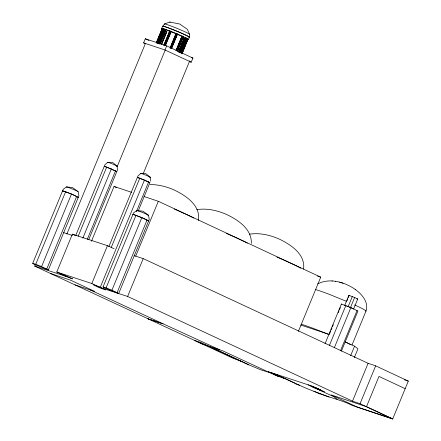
<?xml version="1.0" encoding="UTF-8"?>
<svg xmlns="http://www.w3.org/2000/svg" width="441" height="441" viewBox="0 0 441 441"><rect width="100%" height="100%" fill="white"/><g stroke="black" fill="none" stroke-linecap="round" stroke-linejoin="round"><path stroke-width="0.66" d="M251.342 243.399C251.954 229.022 237.875 219.745 226.2 214.298C217.011 210.346 206.79 208.036 196.802 209.657M198.34 220.428C201.035 205.655 185.843 195.512 174.096 189.944C166.538 186.593 158.336 184.536 150.045 184.553M303.579 268.999C305.591 254.231 290.569 244.364 278.74 238.851C269.55 234.899 259.33 232.583 249.347 234.204M66.635 187.111A6.406 0.358 22.4 0 1 72.01 188.836A6.406 0.358 22.4 0 1 78.233 191.829L78.889 195.804L48.339 269.931L34.222 264.374L32.689 263.36L63.239 189.239L66.497 186.907L72.544 187.596L78.096 191.626M219.839 349.851L163.098 323.821L148.716 319.08L74.964 284.869L34.745 266.121L35.523 264.231M32.689 263.36L35.738 264.275L65.643 191.73L74.402 195.291L78.244 197.381L71.492 194.029L62.589 190.815L62.771 191.091M48.339 269.931L41.586 266.573L71.492 194.029M46.807 268.916L76.712 196.372M145.442 43.725L143.606 42.871L145.298 38.769L166.692 45.886L192.91 58.091L191.223 62.192L189.283 61.547M66.872 234.039L145.365 43.604M34.745 266.121L66.497 276.501L56.779 272.003L72.379 234.154L107.439 245.67L114.103 248.752M75.731 235.538L104.892 164.791L107.758 162.294L112.731 162.531L117.036 166.07M161.698 28.478L162.608 26.267M156.423 42.369L162.139 28.489L163.495 29.023L157.663 43.631M156.566 42.468L162.029 29.216M156.456 43.086L162.437 28.577M157.018 43.306L162.994 28.797M157.63 42.909L162.31 31.559M162.453 31.212L163.352 29.034L163.644 29.123M157.779 42.904L163.495 29.023M78.173 236.266L106.683 167.1L116.766 171.621L111.364 168.942L104.241 166.367L106.683 167.1M158.071 43.416L163.793 29.541L163.231 29.321M158.573 43.642L164.295 29.762L163.793 29.541M158.633 43.631L164.614 29.123L164.906 29.211L166.119 29.751L160.397 43.631M158.782 43.731L164.614 29.123M164.906 29.211L158.931 43.72L159.488 43.94L165.469 29.431M160.364 42.915L161.406 40.39M162.183 38.499L163.225 35.975M163.743 34.712L164.526 32.821M165.044 31.559L165.827 29.668M159.989 44.166L165.97 29.657M161.334 44.392L166.792 31.146L161.483 44.491M161.626 44.48L166.825 31.862M82.853 238.107L111.364 168.942M163.716 45.467L169.697 30.958L169.989 31.046L171.202 31.587L165.48 45.467M164.124 44.932L169.697 30.958M164.273 44.927L169.989 31.046M164.57 45.776L170.551 31.267M165.965 43.488L166.748 41.592M167.266 40.335L169.868 34.023M165.331 45.368L171.053 31.493M143.606 42.871L165 49.982L166.692 45.886M117.135 166.748L165.171 50.191M87.29 239.347L115.536 170.816M88.779 239.524L117.416 170.044L117.152 166.235M170.044 48.014L176.025 33.505L176.323 33.593L177.53 34.133L171.808 48.014M170.193 48.113L176.025 33.505M170.342 48.102L176.323 33.593M170.899 48.323L176.88 33.814M91.425 241.315L114.048 186.433L131.627 192.331M171.775 47.297L174.636 40.357M175.419 38.466L176.455 35.942M171.4 48.549L177.381 34.04M175.926 50.588L181.907 36.079L182.761 36.388L183.412 36.713L177.431 51.222M176.334 50.059L177.117 48.163M177.635 46.9L181.797 36.807M182.199 36.168L176.218 50.676L176.78 50.897L182.761 36.388M177.398 50.506L179.994 44.194M180.518 42.931L183.114 36.625L183.412 36.713M177.282 51.123L183.263 36.614M178.368 51.983L184.084 38.102L185.589 38.736L184.084 38.102M179.035 50.82L184.233 38.202M178.66 52.071L184.377 38.191M179.222 52.292L184.939 38.411M179.724 52.518L185.44 38.637M179.785 52.507L185.76 37.998L187.265 38.626L181.284 53.135L180.992 53.047L185.672 41.691M180.187 51.972L185.76 37.998M180.077 52.595L186.058 38.086M180.639 52.815L186.615 38.306M185.815 41.349L186.973 38.538L185.909 38.091M187.116 38.532L181.284 53.135M181.692 52.926L187.414 39.045L186.852 38.825M182.309 52.529L183.869 48.742M184.647 46.851L185.689 44.326M186.207 43.064L186.99 41.173M181.935 53.78L187.916 39.271L187.414 39.045M182.083 53.879L187.916 39.271M188.505 39.381L189.415 37.176M56.779 272.003L91.838 283.519L107.439 245.67M108.839 246.635L138 175.893L140.861 173.396L145.833 173.633L150.144 177.172M111.281 247.368L139.791 178.197L149.868 182.723L138.099 211.278M143.248 173.589L189.713 60.858M100.267 287.284L93.145 284.71L98.547 287.394L105.669 289.969L100.267 287.284L144.472 180.044L137.349 177.469L139.791 178.197M148.584 215.423L149.24 219.398L118.69 293.519L104.572 287.962L103.04 286.953L133.59 212.827L136.848 210.495L142.895 211.184L148.446 215.214M136.352 211.741L148.645 181.912L144.472 180.044M103.04 286.953L106.088 287.863L135.993 215.318L144.753 218.885L148.595 220.974L141.842 217.622L132.939 214.403M118.69 293.519L111.937 290.167L141.842 217.622M117.157 292.51L147.062 219.965M135.707 256.166L158.325 201.283L320.728 277.157L298.37 331.412M91.838 283.519L101.529 288.001L127.62 296.457L143.22 258.608L368.103 363.307L375.655 365.854L408.311 381.101L392.711 418.95L357.342 407.12L331.092 394.871L366.493 406.712L392.711 418.95L351.83 405.268C341.279 399.805 329.548 397.821 318.661 393.157L319.968 393.951L313.887 391.283C298.303 385.61 283.932 377.011 268.233 371.691L274.975 375.076L284.335 378.532L277.262 375.021M325.023 343.771L341.406 304.025L350.882 307.57L357.921 311.07L341.411 351.124M329.339 334.317L330.651 331.136M331.174 329.868L331.963 327.961M332.486 326.687L333.269 324.78M338.253 312.702L339.035 310.795M339.559 309.521L340.347 307.614M344.686 305.475L348.875 295.31L354.625 297.499L357.734 298.981L353.544 309.147M347.006 300.773L347.795 298.866M348.318 297.598L349.101 295.69L348.875 295.31M329.339 345.584L345.849 305.53M348.12 306.71L352.309 296.545M350.435 307.664L354.625 297.499M334.372 347.624L350.882 307.57M340.584 350.529L357.094 310.47M351.979 345.066L366.019 311.004C369.023 302.223 361.758 294.042 355.082 289.29M350.661 355.65L354.564 346.185L345.248 341.924M354.316 357.634L357.954 348.803L354.564 346.185M127.62 296.457L352.502 401.156L368.103 363.307M352.502 401.156L360.049 403.702L375.655 365.854M366.493 406.712L378.973 376.432L405.191 388.67M299.693 385.362L295.398 383.764L295.812 383.642L283.475 377.92M162.861 26.206L164.532 23.941L169.719 22.05L170.325 22.155M317.674 283.91C329.851 277.565 344.779 282.124 355.485 289.561M356.912 298.932L357.734 298.981M331.963 280.967L332.409 281.016M335.425 281.347L335.761 281.386M169.719 22.05L179.702 24.007L187.26 29.26L189.591 34.244M343.081 283.21L339.576 282.174M170.91 31.498L171.202 31.587M62.589 190.815L65.643 191.73M315.585 289.572L317.691 290.2A28.715 1.604 22.4 0 1 330.761 294.924L346.582 301.39M188.064 39.37L187.21 39.062M134.086 255.648L143.22 258.608M63.306 232.506L72.379 235.472M209.155 346.328L202.866 344.261L194.757 340.513L201.107 342.602L248.834 364.85L261.414 370.054L269.583 372.573L222.523 350.738L209.155 346.328L248.834 364.85M241.006 361.218L233.091 358.274L148.044 318.832L163.098 323.821L90.411 289.996M277.378 375.848L280.09 376.73L274.567 374.1L271.099 372.854L277.378 375.848L279.985 376.542L270.697 372.838L271.353 373.251M317.68 389.127L320.392 390.015L317.184 388.339L311.434 386.151L317.68 389.127L320.293 389.822L310.999 386.118L311.66 386.531M300.861 325.083L328.925 334.306M272.229 372.981L312.57 386.277L324.637 391.817L315.453 388.471L308.121 384.773M191.62 57.661L192.91 58.091M74.964 284.869L94.683 291.413L70.406 280.112L50.599 273.525M143.998 196.477L158.325 201.283M317.476 276.066L320.728 277.157M404.419 379.795L408.311 381.101M329.085 396.988L313.887 391.283M148.044 318.832L148.716 319.08M182.557 36.405L183.114 36.625M162.79 28.814L163.352 29.034M163.589 29.553L164.151 29.773M106.088 287.863L111.937 290.167M35.738 264.275L41.586 266.573M346.703 306.098L347.96 306.594M349.211 307.096L350.463 307.592M350.942 307.812L352.376 308.457M319.477 390.12L333.76 396.652L337.15 399.27M72.379 234.154L76.023 235.841M145.298 38.769L148.97 40.478M165 49.982L191.223 62.192M114.048 186.433L116.534 187.596M360.049 403.702L392.711 418.95M148.645 181.912L149.868 182.723M341.406 304.025L341.659 304.433M150.254 177.337L150.519 181.146M133.121 214.684A8.544 0.48 22.4 0 1 135.993 215.318M136.986 210.704A6.406 0.358 22.4 0 1 143.523 212.904A6.406 0.358 22.4 0 1 147.829 215.252M107.869 162.459A5.127 0.287 22.4 0 1 113.1 164.223A5.127 0.287 22.4 0 1 116.545 166.103M140.977 173.561A5.127 0.287 22.4 0 1 146.203 175.325A5.127 0.287 22.4 0 1 149.653 177.199M162.845 26.421A14.349 0.799 22.4 0 1 172.646 29.503A14.349 0.799 22.4 0 1 188.301 36.443M189.178 37.022A14.349 0.799 22.4 0 1 189.161 37.237L189.575 34.453A13.665 0.761 22.4 0 0 177.122 28.4A13.665 0.761 22.4 0 0 164.51 24.15M162.112 28.814A14.52 0.81 22.4 0 1 175.617 33.262A14.52 0.81 22.4 0 1 187.794 39.425M185.148 38.637A14.52 0.81 22.4 0 1 183.219 37.959M163.021 26.609A14.52 0.81 22.4 0 1 176.527 31.057A14.52 0.81 22.4 0 1 188.704 37.22M183.048 37.055A8.886 0.496 22.4 0 1 182.866 37.292M167.156 30.804A8.886 0.496 22.4 0 1 170.138 31.465M171.51 31.973A8.886 0.496 22.4 0 1 176.218 33.858M177.784 34.525A8.886 0.496 22.4 0 1 181.648 36.294M354.647 304.946A28.715 1.604 22.4 0 1 365.793 311.181M301.286 324.267A28.704 1.604 22.4 0 1 328.793 334.603M345.281 341.957A28.704 1.604 22.4 0 1 348.577 343.627M349.2 343.963A28.704 1.604 22.4 0 1 350.248 344.564M276.92 257.086A36.046 2.012 22.4 0 1 300.801 268.2M226.194 233.317A36.046 2.012 22.4 0 1 241.089 240.003M241.696 240.29A36.046 2.012 22.4 0 1 247.368 243.156M174.25 209.023A36.046 2.012 22.4 0 1 193.808 218.063M62.484 274.341L60.042 273.613L65.444 276.292L72.561 278.866L62.484 274.341"/></g></svg>
